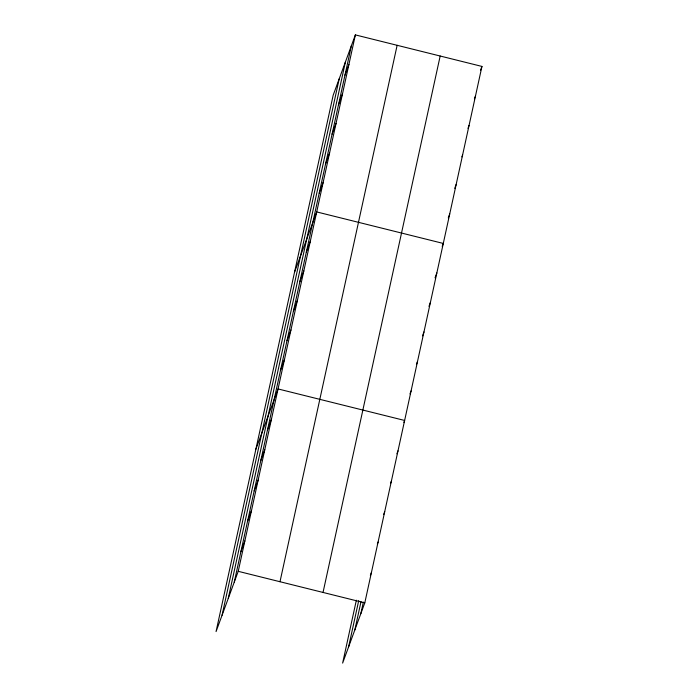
<?xml version="1.0" encoding="UTF-8"?>
<svg xmlns="http://www.w3.org/2000/svg" width="698" height="698" viewBox="0 0 698 698"><rect width="100%" height="100%" fill="white"/><g stroke="black" fill="none" stroke-linecap="round" stroke-linejoin="round"><path stroke-width="1.05" d="M222.06 615.252L339.202 78.83M228.246 598.439L345.397 62.009M234.258 582.115L351.399 45.693M355.369 34.9L333.199 95.155L216.057 631.577L238.227 571.322L355.369 34.9L481.943 66.423L364.801 602.845L342.631 663.1L356.364 600.21M279.994 581.722L397.136 45.3M323.034 592.445L440.176 56.023M348.634 646.776L358.711 600.655M354.828 629.954L361.006 601.659M360.831 613.638L363.353 602.104M344.96 75.192L348.93 64.399M338.513 104.691L342.482 93.907M332.074 134.199L336.043 123.406M325.626 163.698L329.596 152.914M319.187 193.206L323.157 182.414M294.539 272.176L316.709 211.922L443.291 243.445L442.209 246.385M306.3 252.214L310.27 241.421M299.852 281.713L303.822 270.929M293.413 311.221L297.383 300.428M286.974 340.72L290.935 329.936M280.526 370.228L284.496 359.435M255.887 449.198L278.057 388.943L404.631 420.458L403.906 422.421M267.447 430.125L271.417 419.332M260.808 460.523L264.778 449.73M254.168 490.921L258.138 480.128M247.528 521.319L251.498 510.526M240.889 551.717L244.858 540.924M480.503 70.35L481.943 66.423M474.422 98.872L475.504 95.923M467.974 128.371L469.056 125.431M461.893 156.893L462.617 154.93M454.73 188.355L456.169 184.438M448.291 217.863L449.73 213.937M435.037 277.848L436.843 272.944M428.956 306.37L430.404 302.452M422.517 335.878L423.956 331.951M416.436 364.4L417.517 361.459M409.988 393.899L411.07 390.959M396.909 453.805L397.991 450.856M390.636 483.217L391.351 481.254M383.63 514.592L384.711 511.651M377.356 544.012L378.08 542.049M370.359 575.388L371.441 572.447M238.227 571.322L364.801 602.845"/></g></svg>
